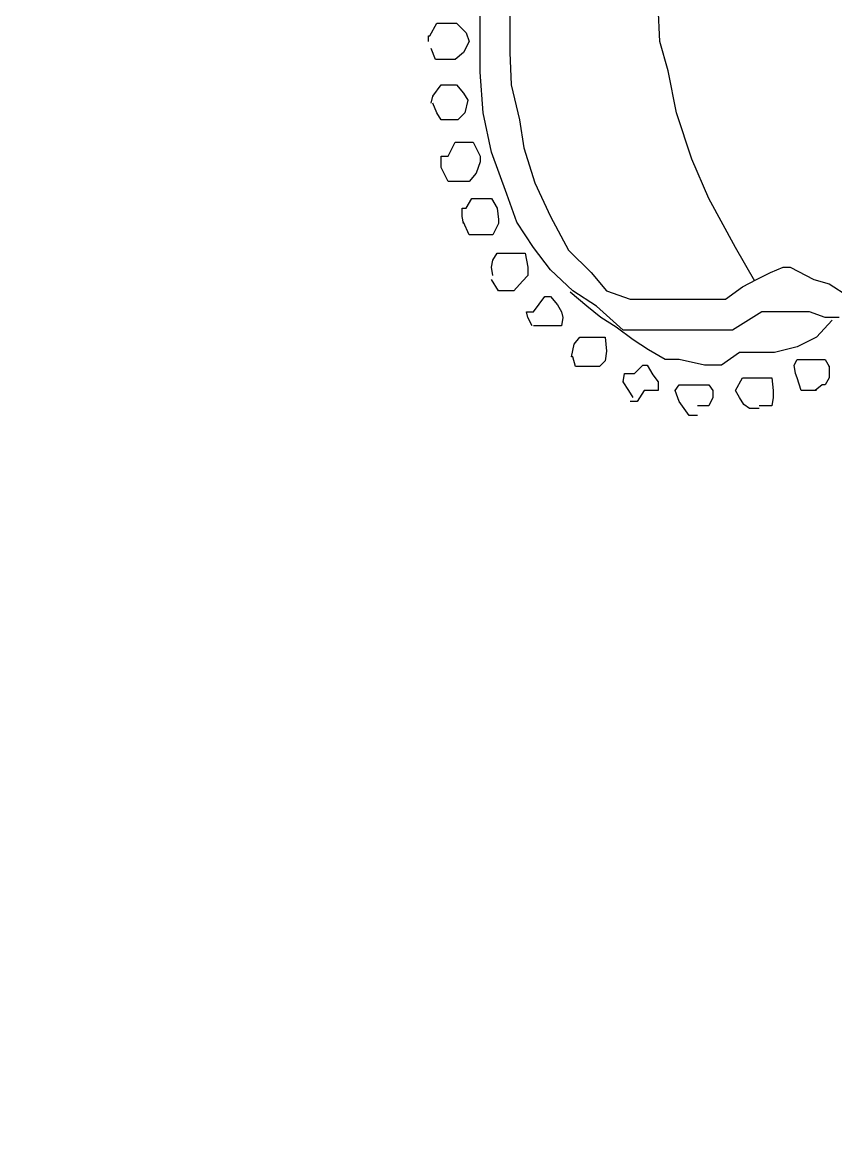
# Model space of a CAD drawing. Extents: x 731654 to 732244, y 4380181 to 4381208.
# Drawn here: x 731675.59 to 731681.4, y 4381030.28 to 4381038.29 of the extents above; entities that cross this region are included whole.
import ezdxf

# ---------------------------------------------------------------- set-up
doc = ezdxf.new("R2010")
doc.units = 0
doc.layers.get('0').update_dxf_attribs({"linetype": 'CONTINUOUS'})

msp = doc.modelspace()

# ---------------------------------------------------------------- linework, layer by layer
at = {"color": 0, "linetype": 'CONTINUOUS'}
for p, q in [((731678.86, 4381038.28), (731678.86, 4381038.41)), ((731678.86, 4381038.28), (731678.86, 4381038.41)), ((731679.07, 4381038.37), (731679.07, 4381038.07)), ((731679.07, 4381038.37), (731679.07, 4381038.07)), ((731680.14, 4381038.15), (731680.13, 4381038.4)), ((731680.14, 4381038.15), (731680.13, 4381038.4)), ((731678.5, 4381038.19), (731678.55, 4381038.28)), ((731678.5, 4381038.19), (731678.55, 4381038.28)), ((731678.55, 4381038.28), (731678.6, 4381038.28)), ((731678.55, 4381038.28), (731678.6, 4381038.28)), ((731678.6, 4381038.28), (731678.69, 4381038.28)), ((731678.6, 4381038.28), (731678.69, 4381038.28)), ((731678.69, 4381038.28), (731678.76, 4381038.21)), ((731678.69, 4381038.28), (731678.76, 4381038.21)), ((731678.86, 4381038.1), (731678.86, 4381038.28)), ((731678.86, 4381038.1), (731678.86, 4381038.28)), ((731678.49, 4381038.15), (731678.49, 4381038.19)), ((731678.49, 4381038.19), (731678.5, 4381038.19)), ((731678.49, 4381038.15), (731678.49, 4381038.19)), ((731678.49, 4381038.19), (731678.5, 4381038.19)), ((731678.76, 4381038.21), (731678.78, 4381038.15)), ((731678.76, 4381038.21), (731678.78, 4381038.15)), ((731678.78, 4381038.15), (731678.74, 4381038.07)), ((731678.78, 4381038.15), (731678.74, 4381038.07)), ((731680.2, 4381037.94), (731680.14, 4381038.15)), ((731680.2, 4381037.94), (731680.14, 4381038.15)), ((731678.54, 4381038.02), (731678.51, 4381038.1)), ((731678.54, 4381038.02), (731678.51, 4381038.1)), ((731678.74, 4381038.07), (731678.68, 4381038.02)), ((731678.74, 4381038.07), (731678.68, 4381038.02)), ((731678.86, 4381037.93), (731678.86, 4381038.1)), ((731678.86, 4381037.93), (731678.86, 4381038.1)), ((731679.07, 4381038.07), (731679.08, 4381037.84)), ((731679.07, 4381038.07), (731679.08, 4381037.84)), ((731678.55, 4381038.02), (731678.54, 4381038.02)), ((731678.55, 4381038.02), (731678.54, 4381038.02)), ((731678.6, 4381038.02), (731678.55, 4381038.02)), ((731678.6, 4381038.02), (731678.55, 4381038.02)), ((731678.68, 4381038.02), (731678.6, 4381038.02)), ((731678.68, 4381038.02), (731678.6, 4381038.02)), ((731678.88, 4381037.64), (731678.86, 4381037.93)), ((731678.88, 4381037.64), (731678.86, 4381037.93)), ((731680.26, 4381037.64), (731680.2, 4381037.94)), ((731680.26, 4381037.64), (731680.2, 4381037.94)), ((731678.52, 4381037.76), (731678.58, 4381037.84)), ((731678.52, 4381037.76), (731678.58, 4381037.84)), ((731678.58, 4381037.84), (731678.63, 4381037.84)), ((731678.58, 4381037.84), (731678.63, 4381037.84)), ((731678.63, 4381037.84), (731678.69, 4381037.84)), ((731678.63, 4381037.84), (731678.69, 4381037.84)), ((731678.69, 4381037.84), (731678.74, 4381037.78)), ((731678.69, 4381037.84), (731678.74, 4381037.78)), ((731679.08, 4381037.84), (731679.14, 4381037.59)), ((731679.08, 4381037.84), (731679.14, 4381037.59)), ((731678.51, 4381037.71), (731678.52, 4381037.76)), ((731678.51, 4381037.71), (731678.52, 4381037.76)), ((731678.55, 4381037.64), (731678.52, 4381037.71)), ((731678.55, 4381037.64), (731678.52, 4381037.71)), ((731678.74, 4381037.78), (731678.77, 4381037.73)), ((731678.74, 4381037.78), (731678.77, 4381037.73)), ((731678.77, 4381037.73), (731678.75, 4381037.64)), ((731678.77, 4381037.73), (731678.75, 4381037.64)), ((731678.58, 4381037.59), (731678.55, 4381037.64)), ((731678.58, 4381037.59), (731678.55, 4381037.64)), ((731678.75, 4381037.64), (731678.7, 4381037.59)), ((731678.75, 4381037.64), (731678.7, 4381037.59)), ((731678.94, 4381037.36), (731678.88, 4381037.64)), ((731678.94, 4381037.36), (731678.88, 4381037.64)), ((731680.37, 4381037.31), (731680.26, 4381037.64)), ((731680.37, 4381037.31), (731680.26, 4381037.64)), ((731678.63, 4381037.59), (731678.58, 4381037.59)), ((731678.63, 4381037.59), (731678.58, 4381037.59)), ((731678.7, 4381037.59), (731678.63, 4381037.59)), ((731678.7, 4381037.59), (731678.63, 4381037.59)), ((731679.14, 4381037.59), (731679.17, 4381037.39)), ((731679.14, 4381037.59), (731679.17, 4381037.39)), ((731678.63, 4381037.33), (731678.68, 4381037.43)), ((731678.63, 4381037.33), (731678.68, 4381037.43)), ((731678.68, 4381037.43), (731678.75, 4381037.43)), ((731678.68, 4381037.43), (731678.75, 4381037.43)), ((731678.75, 4381037.43), (731678.81, 4381037.43)), ((731678.75, 4381037.43), (731678.81, 4381037.43)), ((731678.81, 4381037.43), (731678.86, 4381037.33)), ((731678.81, 4381037.43), (731678.86, 4381037.33)), ((731679.17, 4381037.39), (731679.25, 4381037.14)), ((731679.17, 4381037.39), (731679.25, 4381037.14)), ((731678.58, 4381037.25), (731678.58, 4381037.33)), ((731678.58, 4381037.33), (731678.6, 4381037.33)), ((731678.58, 4381037.25), (731678.58, 4381037.33)), ((731678.58, 4381037.33), (731678.6, 4381037.33)), ((731678.6, 4381037.33), (731678.63, 4381037.33)), ((731678.6, 4381037.33), (731678.63, 4381037.33)), ((731678.86, 4381037.33), (731678.86, 4381037.29)), ((731678.86, 4381037.33), (731678.86, 4381037.29)), ((731679.05, 4381037.06), (731678.94, 4381037.36)), ((731679.05, 4381037.06), (731678.94, 4381037.36)), ((731680.49, 4381037.03), (731680.37, 4381037.31)), ((731680.49, 4381037.03), (731680.37, 4381037.31)), ((731678.63, 4381037.15), (731678.58, 4381037.25)), ((731678.63, 4381037.15), (731678.58, 4381037.25)), ((731678.86, 4381037.29), (731678.83, 4381037.21)), ((731678.86, 4381037.29), (731678.83, 4381037.21)), ((731678.67, 4381037.15), (731678.63, 4381037.15)), ((731678.67, 4381037.15), (731678.63, 4381037.15)), ((731678.73, 4381037.15), (731678.67, 4381037.15)), ((731678.73, 4381037.15), (731678.67, 4381037.15)), ((731678.78, 4381037.15), (731678.73, 4381037.15)), ((731678.78, 4381037.15), (731678.73, 4381037.15)), ((731678.83, 4381037.21), (731678.78, 4381037.15)), ((731678.83, 4381037.21), (731678.78, 4381037.15)), ((731679.25, 4381037.14), (731679.36, 4381036.9)), ((731679.25, 4381037.14), (731679.36, 4381036.9)), ((731678.76, 4381036.96), (731678.8, 4381037.03)), ((731678.76, 4381036.96), (731678.8, 4381037.03)), ((731678.8, 4381037.03), (731678.88, 4381037.03)), ((731678.8, 4381037.03), (731678.88, 4381037.03)), ((731678.88, 4381037.03), (731678.94, 4381037.03)), ((731678.88, 4381037.03), (731678.94, 4381037.03)), ((731678.94, 4381037.03), (731678.98, 4381036.96)), ((731678.94, 4381037.03), (731678.98, 4381036.96)), ((731679.12, 4381036.86), (731679.05, 4381037.06)), ((731679.12, 4381036.86), (731679.05, 4381037.06)), ((731680.68, 4381036.68), (731680.49, 4381037.03)), ((731680.68, 4381036.68), (731680.49, 4381037.03)), ((731678.73, 4381036.9), (731678.73, 4381036.96)), ((731678.73, 4381036.96), (731678.76, 4381036.96)), ((731678.73, 4381036.9), (731678.73, 4381036.96)), ((731678.73, 4381036.96), (731678.76, 4381036.96)), ((731678.98, 4381036.96), (731678.99, 4381036.88)), ((731678.98, 4381036.96), (731678.99, 4381036.88)), ((731678.74, 4381036.85), (731678.73, 4381036.9)), ((731678.74, 4381036.85), (731678.73, 4381036.9)), ((731678.78, 4381036.77), (731678.74, 4381036.86)), ((731678.78, 4381036.77), (731678.74, 4381036.86)), ((731678.99, 4381036.85), (731678.95, 4381036.77)), ((731678.99, 4381036.85), (731678.95, 4381036.77)), ((731678.99, 4381036.88), (731678.99, 4381036.85)), ((731678.99, 4381036.88), (731678.99, 4381036.85)), ((731679.24, 4381036.68), (731679.12, 4381036.86)), ((731679.24, 4381036.68), (731679.12, 4381036.86)), ((731679.36, 4381036.9), (731679.49, 4381036.66)), ((731679.36, 4381036.9), (731679.49, 4381036.66)), ((731678.79, 4381036.77), (731678.78, 4381036.77)), ((731678.79, 4381036.77), (731678.78, 4381036.77)), ((731678.85, 4381036.77), (731678.79, 4381036.77)), ((731678.85, 4381036.77), (731678.79, 4381036.77)), ((731678.88, 4381036.77), (731678.85, 4381036.77)), ((731678.88, 4381036.77), (731678.85, 4381036.77)), ((731678.95, 4381036.77), (731678.88, 4381036.77)), ((731678.95, 4381036.77), (731678.88, 4381036.77)), ((731679.36, 4381036.52), (731679.24, 4381036.68)), ((731679.36, 4381036.52), (731679.24, 4381036.68)), ((731680.82, 4381036.44), (731680.68, 4381036.68)), ((731680.82, 4381036.44), (731680.68, 4381036.68)), ((731678.94, 4381036.54), (731678.95, 4381036.59)), ((731678.94, 4381036.54), (731678.95, 4381036.59)), ((731678.95, 4381036.59), (731678.98, 4381036.64)), ((731678.95, 4381036.59), (731678.98, 4381036.64)), ((731678.98, 4381036.64), (731679.04, 4381036.64)), ((731678.98, 4381036.64), (731679.04, 4381036.64)), ((731679.04, 4381036.64), (731679.08, 4381036.64)), ((731679.04, 4381036.64), (731679.08, 4381036.64)), ((731679.08, 4381036.64), (731679.14, 4381036.64)), ((731679.08, 4381036.64), (731679.14, 4381036.64)), ((731679.14, 4381036.64), (731679.18, 4381036.64)), ((731679.14, 4381036.64), (731679.18, 4381036.64)), ((731679.18, 4381036.64), (731679.2, 4381036.54)), ((731679.18, 4381036.64), (731679.2, 4381036.54)), ((731679.49, 4381036.66), (731679.65, 4381036.5)), ((731679.49, 4381036.66), (731679.65, 4381036.5)), ((731678.95, 4381036.48), (731678.94, 4381036.54)), ((731678.95, 4381036.48), (731678.94, 4381036.54)), ((731679.2, 4381036.54), (731679.2, 4381036.48)), ((731679.2, 4381036.54), (731679.2, 4381036.48)), ((731679.52, 4381036.37), (731679.36, 4381036.52)), ((731679.52, 4381036.37), (731679.36, 4381036.52)), ((731680.93, 4381036.5), (731681.02, 4381036.54)), ((731680.93, 4381036.5), (731681.02, 4381036.54)), ((731681.02, 4381036.54), (731681.07, 4381036.54)), ((731681.02, 4381036.54), (731681.07, 4381036.54)), ((731681.07, 4381036.54), (731681.24, 4381036.45)), ((731681.07, 4381036.54), (731681.24, 4381036.45)), ((731678.99, 4381036.37), (731678.94, 4381036.45)), ((731678.99, 4381036.37), (731678.94, 4381036.45)), ((731679.16, 4381036.44), (731679.1, 4381036.37)), ((731679.16, 4381036.44), (731679.1, 4381036.37)), ((731679.2, 4381036.48), (731679.16, 4381036.44)), ((731679.2, 4381036.48), (731679.16, 4381036.44)), ((731679.65, 4381036.5), (731679.76, 4381036.37)), ((731679.65, 4381036.5), (731679.76, 4381036.37)), ((731680.73, 4381036.4), (731680.83, 4381036.45)), ((731680.73, 4381036.4), (731680.83, 4381036.45)), ((731680.83, 4381036.45), (731680.93, 4381036.5)), ((731680.83, 4381036.45), (731680.93, 4381036.5)), ((731681.24, 4381036.45), (731681.35, 4381036.42)), ((731681.24, 4381036.45), (731681.35, 4381036.42)), ((731679.06, 4381036.37), (731678.99, 4381036.37)), ((731679.06, 4381036.37), (731678.99, 4381036.37)), ((731679.1, 4381036.37), (731679.06, 4381036.37)), ((731679.1, 4381036.37), (731679.06, 4381036.37)), ((731679.62, 4381036.26), (731679.5, 4381036.36)), ((731679.62, 4381036.26), (731679.5, 4381036.36)), ((731679.69, 4381036.26), (731679.52, 4381036.37)), ((731679.69, 4381036.26), (731679.52, 4381036.37)), ((731679.76, 4381036.37), (731679.93, 4381036.31)), ((731679.76, 4381036.37), (731679.93, 4381036.31)), ((731680.61, 4381036.31), (731680.73, 4381036.4)), ((731680.61, 4381036.31), (731680.73, 4381036.4)), ((731681.35, 4381036.42), (731681.49, 4381036.33)), ((731681.35, 4381036.42), (731681.49, 4381036.33)), ((731679.24, 4381036.22), (731679.32, 4381036.33)), ((731679.24, 4381036.22), (731679.32, 4381036.33)), ((731679.32, 4381036.33), (731679.36, 4381036.33)), ((731679.32, 4381036.33), (731679.36, 4381036.33)), ((731679.36, 4381036.33), (731679.41, 4381036.27)), ((731679.36, 4381036.33), (731679.41, 4381036.27)), ((731679.41, 4381036.27), (731679.44, 4381036.22)), ((731679.41, 4381036.27), (731679.44, 4381036.22)), ((731679.93, 4381036.31), (731680.12, 4381036.31)), ((731679.93, 4381036.31), (731680.12, 4381036.31)), ((731680.12, 4381036.31), (731680.32, 4381036.31)), ((731680.12, 4381036.31), (731680.32, 4381036.31)), ((731680.32, 4381036.31), (731680.46, 4381036.31)), ((731680.32, 4381036.31), (731680.46, 4381036.31)), ((731680.46, 4381036.31), (731680.61, 4381036.31)), ((731680.46, 4381036.31), (731680.61, 4381036.31)), ((731679.2, 4381036.18), (731679.19, 4381036.22)), ((731679.19, 4381036.22), (731679.21, 4381036.22)), ((731679.2, 4381036.18), (731679.19, 4381036.22)), ((731679.19, 4381036.22), (731679.21, 4381036.22)), ((731679.21, 4381036.22), (731679.24, 4381036.22)), ((731679.21, 4381036.22), (731679.24, 4381036.22)), ((731679.44, 4381036.22), (731679.45, 4381036.18)), ((731679.44, 4381036.22), (731679.45, 4381036.18)), ((731679.72, 4381036.18), (731679.62, 4381036.26)), ((731679.72, 4381036.18), (731679.62, 4381036.26)), ((731679.88, 4381036.09), (731679.69, 4381036.26)), ((731679.88, 4381036.09), (731679.69, 4381036.26)), ((731680.87, 4381036.22), (731680.66, 4381036.09)), ((731680.87, 4381036.22), (731680.66, 4381036.09)), ((731681.03, 4381036.22), (731680.87, 4381036.22)), ((731681.03, 4381036.22), (731680.87, 4381036.22)), ((731681.1, 4381036.22), (731681.03, 4381036.22)), ((731681.1, 4381036.22), (731681.03, 4381036.22)), ((731681.21, 4381036.22), (731681.1, 4381036.22)), ((731681.21, 4381036.22), (731681.1, 4381036.22)), ((731681.32, 4381036.18), (731681.21, 4381036.22)), ((731681.32, 4381036.18), (731681.21, 4381036.22)), ((731679.23, 4381036.12), (731679.2, 4381036.18)), ((731679.23, 4381036.12), (731679.2, 4381036.18)), ((731679.28, 4381036.12), (731679.24, 4381036.12)), ((731679.28, 4381036.12), (731679.24, 4381036.12)), ((731679.32, 4381036.12), (731679.28, 4381036.12)), ((731679.32, 4381036.12), (731679.28, 4381036.12)), ((731679.39, 4381036.12), (731679.32, 4381036.12)), ((731679.39, 4381036.12), (731679.32, 4381036.12)), ((731679.44, 4381036.12), (731679.39, 4381036.12)), ((731679.44, 4381036.12), (731679.39, 4381036.12)), ((731679.45, 4381036.18), (731679.44, 4381036.12)), ((731679.45, 4381036.18), (731679.44, 4381036.12)), ((731679.83, 4381036.11), (731679.72, 4381036.18)), ((731679.83, 4381036.11), (731679.72, 4381036.18)), ((731679.95, 4381036.02), (731679.83, 4381036.11)), ((731679.95, 4381036.02), (731679.83, 4381036.11)), ((731681.37, 4381036.16), (731681.26, 4381036.04)), ((731681.37, 4381036.16), (731681.26, 4381036.04)), ((731681.42, 4381036.18), (731681.32, 4381036.18)), ((731681.42, 4381036.18), (731681.32, 4381036.18)), ((731679.53, 4381035.99), (731679.57, 4381036.04)), ((731679.53, 4381035.99), (731679.57, 4381036.04)), ((731679.57, 4381036.04), (731679.62, 4381036.04)), ((731679.57, 4381036.04), (731679.62, 4381036.04)), ((731679.62, 4381036.04), (731679.67, 4381036.04)), ((731679.62, 4381036.04), (731679.67, 4381036.04)), ((731679.67, 4381036.04), (731679.71, 4381036.04)), ((731679.67, 4381036.04), (731679.71, 4381036.04)), ((731679.71, 4381036.04), (731679.75, 4381036.04)), ((731679.71, 4381036.04), (731679.75, 4381036.04)), ((731679.75, 4381036.04), (731679.76, 4381035.94)), ((731679.75, 4381036.04), (731679.76, 4381035.94)), ((731680.03, 4381036.09), (731679.88, 4381036.09)), ((731680.03, 4381036.09), (731679.88, 4381036.09)), ((731680.26, 4381036.09), (731680.03, 4381036.09)), ((731680.26, 4381036.09), (731680.03, 4381036.09)), ((731680.46, 4381036.09), (731680.26, 4381036.09)), ((731680.46, 4381036.09), (731680.26, 4381036.09)), ((731680.66, 4381036.09), (731680.46, 4381036.09)), ((731680.66, 4381036.09), (731680.46, 4381036.09)), ((731681.26, 4381036.04), (731681.12, 4381035.97)), ((731681.26, 4381036.04), (731681.12, 4381035.97)), ((731679.51, 4381035.9), (731679.53, 4381035.99)), ((731679.51, 4381035.9), (731679.53, 4381035.99)), ((731680.06, 4381035.95), (731679.95, 4381036.02)), ((731680.06, 4381035.95), (731679.95, 4381036.02)), ((731680.18, 4381035.88), (731680.06, 4381035.95)), ((731680.18, 4381035.88), (731680.06, 4381035.95)), ((731681.12, 4381035.97), (731680.96, 4381035.93)), ((731681.12, 4381035.97), (731680.96, 4381035.93)), ((731679.52, 4381035.9), (731679.51, 4381035.9)), ((731679.52, 4381035.9), (731679.51, 4381035.9)), ((731679.54, 4381035.83), (731679.52, 4381035.9)), ((731679.54, 4381035.83), (731679.52, 4381035.9)), ((731679.75, 4381035.87), (731679.71, 4381035.83)), ((731679.75, 4381035.87), (731679.71, 4381035.83)), ((731679.76, 4381035.94), (731679.75, 4381035.87)), ((731679.76, 4381035.94), (731679.75, 4381035.87)), ((731680.28, 4381035.88), (731680.18, 4381035.88)), ((731680.28, 4381035.88), (731680.18, 4381035.88)), ((731680.46, 4381035.84), (731680.28, 4381035.88)), ((731680.46, 4381035.84), (731680.28, 4381035.88)), ((731680.71, 4381035.93), (731680.58, 4381035.84)), ((731680.71, 4381035.93), (731680.58, 4381035.84)), ((731680.84, 4381035.93), (731680.71, 4381035.93)), ((731680.84, 4381035.93), (731680.71, 4381035.93)), ((731680.96, 4381035.93), (731680.84, 4381035.93)), ((731680.96, 4381035.93), (731680.84, 4381035.93)), ((731681.1, 4381035.84), (731681.12, 4381035.88)), ((731681.1, 4381035.84), (731681.12, 4381035.88)), ((731681.12, 4381035.88), (731681.17, 4381035.88)), ((731681.12, 4381035.88), (731681.17, 4381035.88)), ((731681.17, 4381035.88), (731681.22, 4381035.88)), ((731681.17, 4381035.88), (731681.22, 4381035.88)), ((731681.22, 4381035.88), (731681.26, 4381035.88)), ((731681.22, 4381035.88), (731681.26, 4381035.88)), ((731681.26, 4381035.88), (731681.32, 4381035.88)), ((731681.26, 4381035.88), (731681.32, 4381035.88)), ((731681.32, 4381035.88), (731681.35, 4381035.83)), ((731681.32, 4381035.88), (731681.35, 4381035.83)), ((731679.59, 4381035.83), (731679.54, 4381035.83)), ((731679.59, 4381035.83), (731679.54, 4381035.83)), ((731679.65, 4381035.83), (731679.59, 4381035.83)), ((731679.65, 4381035.83), (731679.59, 4381035.83)), ((731679.71, 4381035.83), (731679.65, 4381035.83)), ((731679.71, 4381035.83), (731679.65, 4381035.83)), ((731679.96, 4381035.78), (731680.02, 4381035.84)), ((731679.96, 4381035.78), (731680.02, 4381035.84)), ((731680.02, 4381035.84), (731680.05, 4381035.84)), ((731680.02, 4381035.84), (731680.05, 4381035.84)), ((731680.05, 4381035.84), (731680.09, 4381035.77)), ((731680.05, 4381035.84), (731680.09, 4381035.77)), ((731680.58, 4381035.84), (731680.46, 4381035.84)), ((731680.58, 4381035.84), (731680.46, 4381035.84)), ((731681.11, 4381035.78), (731681.1, 4381035.84)), ((731681.11, 4381035.78), (731681.1, 4381035.84)), ((731681.35, 4381035.83), (731681.35, 4381035.75)), ((731681.35, 4381035.83), (731681.35, 4381035.75)), ((731679.88, 4381035.72), (731679.89, 4381035.78)), ((731679.88, 4381035.72), (731679.89, 4381035.78)), ((731679.92, 4381035.66), (731679.88, 4381035.72)), ((731679.92, 4381035.66), (731679.88, 4381035.72)), ((731679.89, 4381035.78), (731679.96, 4381035.78)), ((731679.89, 4381035.78), (731679.96, 4381035.78)), ((731680.09, 4381035.77), (731680.13, 4381035.72)), ((731680.09, 4381035.77), (731680.13, 4381035.72)), ((731680.13, 4381035.72), (731680.13, 4381035.66)), ((731680.13, 4381035.72), (731680.13, 4381035.66)), ((731680.68, 4381035.66), (731680.73, 4381035.75)), ((731680.68, 4381035.66), (731680.73, 4381035.75)), ((731680.73, 4381035.75), (731680.78, 4381035.75)), ((731680.73, 4381035.75), (731680.78, 4381035.75)), ((731680.78, 4381035.75), (731680.86, 4381035.75)), ((731680.78, 4381035.75), (731680.86, 4381035.75)), ((731680.86, 4381035.75), (731680.9, 4381035.75)), ((731680.86, 4381035.75), (731680.9, 4381035.75)), ((731680.9, 4381035.75), (731680.94, 4381035.75)), ((731680.9, 4381035.75), (731680.94, 4381035.75)), ((731680.94, 4381035.75), (731680.95, 4381035.66)), ((731680.94, 4381035.75), (731680.95, 4381035.66)), ((731681.12, 4381035.75), (731681.11, 4381035.78)), ((731681.12, 4381035.75), (731681.11, 4381035.78)), ((731681.15, 4381035.66), (731681.12, 4381035.75)), ((731681.15, 4381035.66), (731681.12, 4381035.75)), ((731681.35, 4381035.75), (731681.32, 4381035.7)), ((731681.35, 4381035.75), (731681.32, 4381035.7)), ((731679.95, 4381035.61), (731679.92, 4381035.66)), ((731679.95, 4381035.61), (731679.92, 4381035.66)), ((731680.03, 4381035.66), (731679.98, 4381035.58)), ((731680.03, 4381035.66), (731679.98, 4381035.58)), ((731680.08, 4381035.66), (731680.03, 4381035.66)), ((731680.08, 4381035.66), (731680.03, 4381035.66)), ((731680.13, 4381035.66), (731680.08, 4381035.66)), ((731680.13, 4381035.66), (731680.08, 4381035.66)), ((731680.25, 4381035.66), (731680.28, 4381035.7)), ((731680.25, 4381035.66), (731680.28, 4381035.7)), ((731680.28, 4381035.58), (731680.25, 4381035.66)), ((731680.28, 4381035.58), (731680.25, 4381035.66)), ((731680.28, 4381035.7), (731680.32, 4381035.7)), ((731680.28, 4381035.7), (731680.32, 4381035.7)), ((731680.32, 4381035.7), (731680.37, 4381035.7)), ((731680.32, 4381035.7), (731680.37, 4381035.7)), ((731680.37, 4381035.7), (731680.42, 4381035.7)), ((731680.37, 4381035.7), (731680.42, 4381035.7)), ((731680.42, 4381035.7), (731680.46, 4381035.7)), ((731680.42, 4381035.7), (731680.46, 4381035.7)), ((731680.46, 4381035.7), (731680.49, 4381035.7)), ((731680.46, 4381035.7), (731680.49, 4381035.7)), ((731680.49, 4381035.7), (731680.52, 4381035.66)), ((731680.49, 4381035.7), (731680.52, 4381035.66)), ((731680.52, 4381035.66), (731680.52, 4381035.61)), ((731680.52, 4381035.66), (731680.52, 4381035.61)), ((731680.71, 4381035.61), (731680.68, 4381035.66)), ((731680.71, 4381035.61), (731680.68, 4381035.66)), ((731680.95, 4381035.66), (731680.95, 4381035.61)), ((731680.95, 4381035.66), (731680.95, 4381035.61)), ((731681.19, 4381035.66), (731681.15, 4381035.66)), ((731681.19, 4381035.66), (731681.15, 4381035.66)), ((731681.26, 4381035.66), (731681.19, 4381035.66)), ((731681.26, 4381035.66), (731681.19, 4381035.66)), ((731681.3, 4381035.7), (731681.25, 4381035.66)), ((731681.3, 4381035.7), (731681.25, 4381035.66)), ((731681.32, 4381035.7), (731681.3, 4381035.7)), ((731681.32, 4381035.7), (731681.3, 4381035.7)), ((731679.98, 4381035.58), (731679.93, 4381035.58)), ((731679.98, 4381035.58), (731679.93, 4381035.58)), ((731680.35, 4381035.48), (731680.28, 4381035.58)), ((731680.35, 4381035.48), (731680.28, 4381035.58)), ((731680.46, 4381035.55), (731680.41, 4381035.55)), ((731680.46, 4381035.55), (731680.41, 4381035.55)), ((731680.49, 4381035.55), (731680.46, 4381035.55)), ((731680.49, 4381035.55), (731680.46, 4381035.55)), ((731680.52, 4381035.61), (731680.49, 4381035.55)), ((731680.52, 4381035.61), (731680.49, 4381035.55)), ((731680.74, 4381035.56), (731680.71, 4381035.61)), ((731680.74, 4381035.56), (731680.71, 4381035.61)), ((731680.78, 4381035.53), (731680.74, 4381035.56)), ((731680.78, 4381035.53), (731680.74, 4381035.56)), ((731680.9, 4381035.55), (731680.85, 4381035.55)), ((731680.9, 4381035.55), (731680.85, 4381035.55)), ((731680.94, 4381035.55), (731680.9, 4381035.55)), ((731680.94, 4381035.55), (731680.9, 4381035.55)), ((731680.95, 4381035.61), (731680.94, 4381035.55)), ((731680.95, 4381035.61), (731680.94, 4381035.55)), ((731680.41, 4381035.48), (731680.35, 4381035.48)), ((731680.41, 4381035.48), (731680.35, 4381035.48)), ((731680.85, 4381035.53), (731680.78, 4381035.53)), ((731680.85, 4381035.53), (731680.78, 4381035.53))]:
    msp.add_line(p, q, dxfattribs=at)
for p in [(731678.52, 4381037.76), (731678.52, 4381037.76), (731681.35, 4381035.83), (731681.35, 4381035.83), (731679.88, 4381035.72), (731679.88, 4381035.72)]:
    msp.add_point(p, dxfattribs=at)

# ---------------------------------------------------------------- meshes
mesh = msp.add_polyface(dxfattribs=at)
corners = [(731962.5, 4380181), (731654.5, 4381207.5), (732244, 4380181), (732244, 4381207.5), (731654.5, 4380181)]
mesh.append_faces([[corners[k] for k in face] for face in [(0, 1, 4), (1, 0, 2, 3)]], dxfattribs={"vtx0": -1, "color": 0})
mesh = msp.add_polyface(dxfattribs=at)
corners = [(731945.58, 4381021), (731945.58, 4381201.5), (731664.5, 4381201.5), (731664.5, 4381021)]
mesh.append_faces([[corners[k] for k in face] for face in [(0, 1, 2, 3)]], dxfattribs={"color": 0})

doc.saveas('drawing.dxf')
